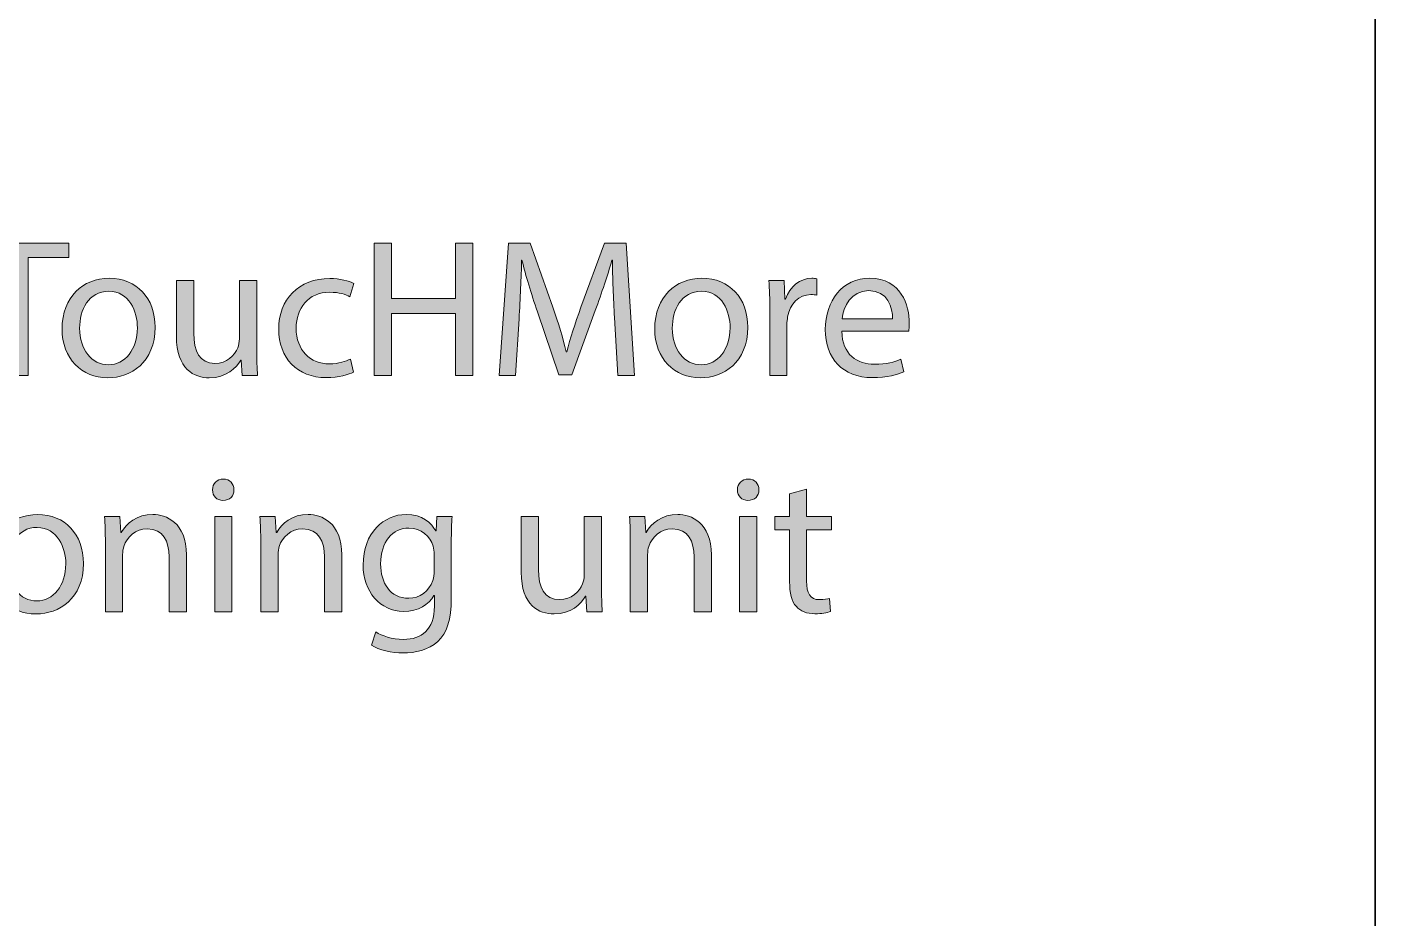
# Model space of a CAD drawing. Header units: inches. Extents: x 8 to 595, y -723 to -313.
# Drawn here: x 185.02 to 214, y -612.67 to -593.5 of the extents above; entities that cross this region are included whole.
import ezdxf

# ---------------------------------------------------------------- set-up
doc = ezdxf.new("R2010")
doc.units = ezdxf.units.IN
doc.header["$MEASUREMENT"] = 0
doc.layers.add('Layer 1', color=7, linetype='Continuous')

# ---------------------------------------------------------------- blocks, each defined once
blk = doc.blocks.new('block 14')
at = {"layer": 'Layer 1', "true_color": 0x00a550}
h = blk.add_hatch(color=114, dxfattribs=at)
h.dxf.hatch_style = 2
h.paths.add_polyline_path([(184.672, -598.462), (183.805, -598.462), (183.805, -598.149), (185.916, -598.149), (185.916, -598.462), (185.044, -598.462), (185.044, -601.001), (184.672, -601.001)])
h = blk.add_hatch(color=114, dxfattribs=at)
h.dxf.hatch_style = 2
h.paths.add_polyline_path([(192.855, -598.149), (192.855, -599.343), (194.234, -599.343), (194.234, -598.149), (194.607, -598.149), (194.607, -601.001), (194.234, -601.001), (194.234, -599.664), (192.855, -599.664), (192.855, -601.001), (192.486, -601.001), (192.486, -598.149)])
h = blk.add_hatch(color=114, dxfattribs=at)
h.dxf.hatch_style = 2
edge = h.paths.add_edge_path()
edge.add_spline(control_points=[(197.65, -599.748), (197.629, -599.351), (197.604, -598.873), (197.608, -598.517), (197.608, -598.517), (197.595, -598.517), (197.595, -598.517), (197.498, -598.851), (197.379, -599.207), (197.236, -599.6), (197.236, -599.6), (196.732, -600.984), (196.732, -600.984), (196.732, -600.984), (196.453, -600.984), (196.453, -600.984), (196.453, -600.984), (195.991, -599.626), (195.991, -599.626), (195.856, -599.224), (195.742, -598.856), (195.661, -598.517), (195.661, -598.517), (195.653, -598.517), (195.653, -598.517), (195.645, -598.873), (195.624, -599.351), (195.598, -599.778), (195.598, -599.778), (195.522, -601.001), (195.522, -601.001), (195.522, -601.001), (195.171, -601.001), (195.171, -601.001), (195.171, -601.001), (195.37, -598.149), (195.37, -598.149), (195.37, -598.149), (195.839, -598.149), (195.839, -598.149), (195.839, -598.149), (196.326, -599.529), (196.326, -599.529), (196.444, -599.88), (196.541, -600.193), (196.614, -600.489), (196.614, -600.489), (196.626, -600.489), (196.626, -600.489), (196.698, -600.201), (196.8, -599.888), (196.926, -599.529), (196.926, -599.529), (197.434, -598.149), (197.434, -598.149), (197.434, -598.149), (197.904, -598.149), (197.904, -598.149), (197.904, -598.149), (198.082, -601.001), (198.082, -601.001), (198.082, -601.001), (197.722, -601.001), (197.722, -601.001), (197.722, -601.001), (197.65, -599.748), (197.65, -599.748)], knot_values=[0, 0, 0, 0, 1, 1, 1, 2, 2, 2, 3, 3, 3, 4, 4, 4, 5, 5, 5, 6, 6, 6, 7, 7, 7, 8, 8, 8, 9, 9, 9, 10, 10, 10, 11, 11, 11, 12, 12, 12, 13, 13, 13, 14, 14, 14, 15, 15, 15, 16, 16, 16, 17, 17, 17, 18, 18, 18, 19, 19, 19, 20, 20, 20, 21, 21, 21, 22, 22, 22, 22], degree=3, periodic=1)
h = blk.add_hatch(color=114, dxfattribs=at)
h.dxf.hatch_style = 2
edge = h.paths.add_edge_path()
edge.add_spline(control_points=[(187.774, -599.96), (187.774, -600.717), (187.249, -601.047), (186.754, -601.047), (186.2, -601.047), (185.773, -600.641), (185.773, -599.994), (185.773, -599.308), (186.221, -598.906), (186.788, -598.906), (187.376, -598.906), (187.774, -599.334), (187.774, -599.96)], knot_values=[0, 0, 0, 0, 1, 1, 1, 2, 2, 2, 3, 3, 3, 4, 4, 4, 4], degree=3, periodic=1)
edge = h.paths.add_edge_path()
edge.add_spline(control_points=[(186.15, -599.981), (186.15, -600.43), (186.407, -600.768), (186.771, -600.768), (187.127, -600.768), (187.393, -600.434), (187.393, -599.973), (187.393, -599.626), (187.22, -599.186), (186.78, -599.186), (186.34, -599.186), (186.15, -599.592), (186.15, -599.981)], knot_values=[0, 0, 0, 0, 1, 1, 1, 2, 2, 2, 3, 3, 3, 4, 4, 4, 4], degree=3, periodic=1)
h = blk.add_hatch(color=114, dxfattribs=at)
h.dxf.hatch_style = 2
edge = h.paths.add_edge_path()
edge.add_spline(control_points=[(189.958, -600.442), (189.958, -600.654), (189.963, -600.84), (189.976, -601.001), (189.976, -601.001), (189.646, -601.001), (189.646, -601.001), (189.646, -601.001), (189.624, -600.667), (189.624, -600.667), (189.624, -600.667), (189.616, -600.667), (189.616, -600.667), (189.518, -600.832), (189.302, -601.047), (188.939, -601.047), (188.617, -601.047), (188.232, -600.87), (188.232, -600.15), (188.232, -600.15), (188.232, -598.953), (188.232, -598.953), (188.232, -598.953), (188.605, -598.953), (188.605, -598.953), (188.605, -598.953), (188.605, -600.087), (188.605, -600.087), (188.605, -600.476), (188.723, -600.739), (189.061, -600.739), (189.311, -600.739), (189.484, -600.565), (189.552, -600.4), (189.573, -600.345), (189.586, -600.278), (189.586, -600.21), (189.586, -600.21), (189.586, -598.953), (189.586, -598.953), (189.586, -598.953), (189.958, -598.953), (189.958, -598.953), (189.958, -598.953), (189.958, -600.442), (189.958, -600.442)], knot_values=[0, 0, 0, 0, 1, 1, 1, 2, 2, 2, 3, 3, 3, 4, 4, 4, 5, 5, 5, 6, 6, 6, 7, 7, 7, 8, 8, 8, 9, 9, 9, 10, 10, 10, 11, 11, 11, 12, 12, 12, 13, 13, 13, 14, 14, 14, 15, 15, 15, 15], degree=3, periodic=1)
h = blk.add_hatch(color=114, dxfattribs=at)
h.dxf.hatch_style = 2
edge = h.paths.add_edge_path()
edge.add_spline(control_points=[(192.037, -600.925), (191.94, -600.976), (191.724, -601.043), (191.449, -601.043), (190.831, -601.043), (190.43, -600.624), (190.43, -599.998), (190.43, -599.368), (190.861, -598.911), (191.529, -598.911), (191.749, -598.911), (191.944, -598.966), (192.045, -599.017), (192.045, -599.017), (191.961, -599.304), (191.961, -599.304), (191.873, -599.254), (191.733, -599.207), (191.529, -599.207), (191.06, -599.207), (190.806, -599.554), (190.806, -599.981), (190.806, -600.455), (191.11, -600.747), (191.517, -600.747), (191.729, -600.747), (191.868, -600.692), (191.974, -600.646), (191.974, -600.646), (192.037, -600.925), (192.037, -600.925)], knot_values=[0, 0, 0, 0, 1, 1, 1, 2, 2, 2, 3, 3, 3, 4, 4, 4, 5, 5, 5, 6, 6, 6, 7, 7, 7, 8, 8, 8, 9, 9, 9, 10, 10, 10, 10], degree=3, periodic=1)
h = blk.add_hatch(color=114, dxfattribs=at)
h.dxf.hatch_style = 2
edge = h.paths.add_edge_path()
edge.add_spline(control_points=[(200.516, -599.96), (200.516, -600.717), (199.992, -601.047), (199.497, -601.047), (198.943, -601.047), (198.515, -600.641), (198.515, -599.994), (198.515, -599.308), (198.963, -598.906), (199.53, -598.906), (200.119, -598.906), (200.516, -599.334), (200.516, -599.96)], knot_values=[0, 0, 0, 0, 1, 1, 1, 2, 2, 2, 3, 3, 3, 4, 4, 4, 4], degree=3, periodic=1)
edge = h.paths.add_edge_path()
edge.add_spline(control_points=[(198.892, -599.981), (198.892, -600.43), (199.15, -600.768), (199.514, -600.768), (199.869, -600.768), (200.135, -600.434), (200.135, -599.973), (200.135, -599.626), (199.962, -599.186), (199.522, -599.186), (199.082, -599.186), (198.892, -599.592), (198.892, -599.981)], knot_values=[0, 0, 0, 0, 1, 1, 1, 2, 2, 2, 3, 3, 3, 4, 4, 4, 4], degree=3, periodic=1)
h = blk.add_hatch(color=114, dxfattribs=at)
h.dxf.hatch_style = 2
edge = h.paths.add_edge_path()
edge.add_spline(control_points=[(200.988, -599.592), (200.988, -599.351), (200.983, -599.143), (200.97, -598.953), (200.97, -598.953), (201.296, -598.953), (201.296, -598.953), (201.296, -598.953), (201.309, -599.355), (201.309, -599.355), (201.309, -599.355), (201.326, -599.355), (201.326, -599.355), (201.419, -599.08), (201.643, -598.906), (201.893, -598.906), (201.935, -598.906), (201.965, -598.911), (201.998, -598.919), (201.998, -598.919), (201.998, -599.27), (201.998, -599.27), (201.96, -599.262), (201.923, -599.258), (201.872, -599.258), (201.609, -599.258), (201.423, -599.457), (201.372, -599.736), (201.364, -599.787), (201.355, -599.846), (201.355, -599.909), (201.355, -599.909), (201.355, -601.001), (201.355, -601.001), (201.355, -601.001), (200.988, -601.001), (200.988, -601.001), (200.988, -601.001), (200.988, -599.592), (200.988, -599.592)], knot_values=[0, 0, 0, 0, 1, 1, 1, 2, 2, 2, 3, 3, 3, 4, 4, 4, 5, 5, 5, 6, 6, 6, 7, 7, 7, 8, 8, 8, 9, 9, 9, 10, 10, 10, 11, 11, 11, 12, 12, 12, 13, 13, 13, 13], degree=3, periodic=1)
h = blk.add_hatch(color=114, dxfattribs=at)
h.dxf.hatch_style = 2
edge = h.paths.add_edge_path()
edge.add_spline(control_points=[(202.536, -600.045), (202.545, -600.548), (202.867, -600.755), (203.239, -600.755), (203.505, -600.755), (203.666, -600.709), (203.806, -600.65), (203.806, -600.65), (203.869, -600.916), (203.869, -600.916), (203.738, -600.976), (203.514, -601.043), (203.188, -601.043), (202.558, -601.043), (202.181, -600.628), (202.181, -600.011), (202.181, -599.393), (202.545, -598.906), (203.141, -598.906), (203.81, -598.906), (203.988, -599.495), (203.988, -599.871), (203.988, -599.948), (203.979, -600.007), (203.975, -600.045), (203.975, -600.045), (202.536, -600.045), (202.536, -600.045)], knot_values=[0, 0, 0, 0, 1, 1, 1, 2, 2, 2, 3, 3, 3, 4, 4, 4, 5, 5, 5, 6, 6, 6, 7, 7, 7, 8, 8, 8, 9, 9, 9, 9], degree=3, periodic=1)
edge = h.paths.add_edge_path()
edge.add_spline(control_points=[(203.628, -599.778), (203.632, -599.541), (203.531, -599.173), (203.112, -599.173), (202.736, -599.173), (202.57, -599.52), (202.541, -599.778), (202.541, -599.778), (203.628, -599.778), (203.628, -599.778)], knot_values=[0, 0, 0, 0, 1, 1, 1, 2, 2, 2, 3, 3, 3, 3], degree=3, periodic=1)
h = blk.add_hatch(color=114, dxfattribs=at)
h.dxf.hatch_style = 2
edge = h.paths.add_edge_path()
edge.add_spline(control_points=[(189.468, -603.457), (189.472, -603.585), (189.379, -603.686), (189.231, -603.686), (189.1, -603.686), (189.007, -603.585), (189.007, -603.457), (189.007, -603.326), (189.104, -603.225), (189.24, -603.225), (189.379, -603.225), (189.468, -603.326), (189.468, -603.457)], knot_values=[0, 0, 0, 0, 1, 1, 1, 2, 2, 2, 3, 3, 3, 4, 4, 4, 4], degree=3, periodic=1)
h.paths.add_polyline_path([(189.054, -606.081), (189.054, -604.033), (189.426, -604.033), (189.426, -606.081)])
h = blk.add_hatch(color=114, dxfattribs=at)
h.dxf.hatch_style = 2
edge = h.paths.add_edge_path()
edge.add_spline(control_points=[(200.754, -603.457), (200.758, -603.585), (200.665, -603.686), (200.517, -603.686), (200.386, -603.686), (200.293, -603.585), (200.293, -603.457), (200.293, -603.326), (200.39, -603.225), (200.526, -603.225), (200.665, -603.225), (200.754, -603.326), (200.754, -603.457)], knot_values=[0, 0, 0, 0, 1, 1, 1, 2, 2, 2, 3, 3, 3, 4, 4, 4, 4], degree=3, periodic=1)
h.paths.add_polyline_path([(200.34, -606.081), (200.34, -604.033), (200.712, -604.033), (200.712, -606.081)])
h = blk.add_hatch(color=114, dxfattribs=at)
h.dxf.hatch_style = 2
edge = h.paths.add_edge_path()
edge.add_spline(control_points=[(201.779, -603.445), (201.779, -603.445), (201.779, -604.033), (201.779, -604.033), (201.779, -604.033), (202.312, -604.033), (202.312, -604.033), (202.312, -604.033), (202.312, -604.317), (202.312, -604.317), (202.312, -604.317), (201.779, -604.317), (201.779, -604.317), (201.779, -604.317), (201.779, -605.421), (201.779, -605.421), (201.779, -605.675), (201.85, -605.819), (202.058, -605.819), (202.155, -605.819), (202.227, -605.806), (202.273, -605.793), (202.273, -605.793), (202.29, -606.072), (202.29, -606.072), (202.219, -606.102), (202.104, -606.123), (201.96, -606.123), (201.787, -606.123), (201.648, -606.068), (201.559, -605.967), (201.453, -605.857), (201.415, -605.675), (201.415, -605.434), (201.415, -605.434), (201.415, -604.317), (201.415, -604.317), (201.415, -604.317), (201.097, -604.317), (201.097, -604.317), (201.097, -604.317), (201.097, -604.033), (201.097, -604.033), (201.097, -604.033), (201.415, -604.033), (201.415, -604.033), (201.415, -604.033), (201.415, -603.542), (201.415, -603.542), (201.415, -603.542), (201.779, -603.445), (201.779, -603.445)], knot_values=[0, 0, 0, 0, 1, 1, 1, 2, 2, 2, 3, 3, 3, 4, 4, 4, 5, 5, 5, 6, 6, 6, 7, 7, 7, 8, 8, 8, 9, 9, 9, 10, 10, 10, 11, 11, 11, 12, 12, 12, 13, 13, 13, 14, 14, 14, 15, 15, 15, 16, 16, 16, 17, 17, 17, 17], degree=3, periodic=1)
h = blk.add_hatch(color=114, dxfattribs=at)
h.dxf.hatch_style = 2
edge = h.paths.add_edge_path()
edge.add_spline(control_points=[(186.234, -605.04), (186.234, -605.797), (185.709, -606.127), (185.214, -606.127), (184.659, -606.127), (184.232, -605.721), (184.232, -605.074), (184.232, -604.388), (184.681, -603.987), (185.248, -603.987), (185.835, -603.987), (186.234, -604.414), (186.234, -605.04)], knot_values=[0, 0, 0, 0, 1, 1, 1, 2, 2, 2, 3, 3, 3, 4, 4, 4, 4], degree=3, periodic=1)
edge = h.paths.add_edge_path()
edge.add_spline(control_points=[(184.609, -605.061), (184.609, -605.51), (184.867, -605.848), (185.23, -605.848), (185.586, -605.848), (185.853, -605.514), (185.853, -605.052), (185.853, -604.706), (185.679, -604.266), (185.239, -604.266), (184.799, -604.266), (184.609, -604.672), (184.609, -605.061)], knot_values=[0, 0, 0, 0, 1, 1, 1, 2, 2, 2, 3, 3, 3, 4, 4, 4, 4], degree=3, periodic=1)
h = blk.add_hatch(color=114, dxfattribs=at)
h.dxf.hatch_style = 2
edge = h.paths.add_edge_path()
edge.add_spline(control_points=[(186.704, -604.587), (186.704, -604.376), (186.7, -604.202), (186.687, -604.033), (186.687, -604.033), (187.017, -604.033), (187.017, -604.033), (187.017, -604.033), (187.038, -604.372), (187.038, -604.372), (187.038, -604.372), (187.047, -604.372), (187.047, -604.372), (187.149, -604.177), (187.386, -603.987), (187.724, -603.987), (188.007, -603.987), (188.447, -604.156), (188.447, -604.858), (188.447, -604.858), (188.447, -606.081), (188.447, -606.081), (188.447, -606.081), (188.075, -606.081), (188.075, -606.081), (188.075, -606.081), (188.075, -604.9), (188.075, -604.9), (188.075, -604.57), (187.952, -604.295), (187.601, -604.295), (187.356, -604.295), (187.165, -604.469), (187.102, -604.676), (187.085, -604.722), (187.076, -604.786), (187.076, -604.85), (187.076, -604.85), (187.076, -606.081), (187.076, -606.081), (187.076, -606.081), (186.704, -606.081), (186.704, -606.081), (186.704, -606.081), (186.704, -604.587), (186.704, -604.587)], knot_values=[0, 0, 0, 0, 1, 1, 1, 2, 2, 2, 3, 3, 3, 4, 4, 4, 5, 5, 5, 6, 6, 6, 7, 7, 7, 8, 8, 8, 9, 9, 9, 10, 10, 10, 11, 11, 11, 12, 12, 12, 13, 13, 13, 14, 14, 14, 15, 15, 15, 15], degree=3, periodic=1)
h = blk.add_hatch(color=114, dxfattribs=at)
h.dxf.hatch_style = 2
edge = h.paths.add_edge_path()
edge.add_spline(control_points=[(190.045, -604.587), (190.045, -604.376), (190.04, -604.202), (190.027, -604.033), (190.027, -604.033), (190.357, -604.033), (190.357, -604.033), (190.357, -604.033), (190.379, -604.372), (190.379, -604.372), (190.379, -604.372), (190.387, -604.372), (190.387, -604.372), (190.488, -604.177), (190.725, -603.987), (191.064, -603.987), (191.347, -603.987), (191.787, -604.156), (191.787, -604.858), (191.787, -604.858), (191.787, -606.081), (191.787, -606.081), (191.787, -606.081), (191.415, -606.081), (191.415, -606.081), (191.415, -606.081), (191.415, -604.9), (191.415, -604.9), (191.415, -604.57), (191.292, -604.295), (190.941, -604.295), (190.696, -604.295), (190.506, -604.469), (190.442, -604.676), (190.425, -604.722), (190.417, -604.786), (190.417, -604.85), (190.417, -604.85), (190.417, -606.081), (190.417, -606.081), (190.417, -606.081), (190.045, -606.081), (190.045, -606.081), (190.045, -606.081), (190.045, -604.587), (190.045, -604.587)], knot_values=[0, 0, 0, 0, 1, 1, 1, 2, 2, 2, 3, 3, 3, 4, 4, 4, 5, 5, 5, 6, 6, 6, 7, 7, 7, 8, 8, 8, 9, 9, 9, 10, 10, 10, 11, 11, 11, 12, 12, 12, 13, 13, 13, 14, 14, 14, 15, 15, 15, 15], degree=3, periodic=1)
h = blk.add_hatch(color=114, dxfattribs=at)
h.dxf.hatch_style = 2
edge = h.paths.add_edge_path()
edge.add_spline(control_points=[(194.158, -604.033), (194.149, -604.181), (194.141, -604.346), (194.141, -604.596), (194.141, -604.596), (194.141, -605.785), (194.141, -605.785), (194.141, -606.254), (194.048, -606.542), (193.849, -606.72), (193.65, -606.906), (193.362, -606.965), (193.104, -606.965), (192.859, -606.965), (192.588, -606.906), (192.423, -606.796), (192.423, -606.796), (192.516, -606.513), (192.516, -606.513), (192.652, -606.597), (192.863, -606.673), (193.117, -606.673), (193.498, -606.673), (193.777, -606.474), (193.777, -605.958), (193.777, -605.958), (193.777, -605.73), (193.777, -605.73), (193.777, -605.73), (193.769, -605.73), (193.769, -605.73), (193.654, -605.92), (193.435, -606.072), (193.117, -606.072), (192.609, -606.072), (192.245, -605.641), (192.245, -605.074), (192.245, -604.38), (192.698, -603.987), (193.168, -603.987), (193.523, -603.987), (193.718, -604.173), (193.807, -604.342), (193.807, -604.342), (193.815, -604.342), (193.815, -604.342), (193.815, -604.342), (193.832, -604.033), (193.832, -604.033), (193.832, -604.033), (194.158, -604.033), (194.158, -604.033)], knot_values=[0, 0, 0, 0, 1, 1, 1, 2, 2, 2, 3, 3, 3, 4, 4, 4, 5, 5, 5, 6, 6, 6, 7, 7, 7, 8, 8, 8, 9, 9, 9, 10, 10, 10, 11, 11, 11, 12, 12, 12, 13, 13, 13, 14, 14, 14, 15, 15, 15, 16, 16, 16, 17, 17, 17, 17], degree=3, periodic=1)
edge = h.paths.add_edge_path()
edge.add_spline(control_points=[(193.773, -604.841), (193.773, -604.778), (193.769, -604.722), (193.751, -604.672), (193.684, -604.456), (193.502, -604.278), (193.231, -604.278), (192.876, -604.278), (192.622, -604.579), (192.622, -605.052), (192.622, -605.455), (192.825, -605.789), (193.227, -605.789), (193.455, -605.789), (193.663, -605.645), (193.743, -605.408), (193.765, -605.345), (193.773, -605.273), (193.773, -605.209), (193.773, -605.209), (193.773, -604.841), (193.773, -604.841)], knot_values=[0, 0, 0, 0, 1, 1, 1, 2, 2, 2, 3, 3, 3, 4, 4, 4, 5, 5, 5, 6, 6, 6, 7, 7, 7, 7], degree=3, periodic=1)
h = blk.add_hatch(color=114, dxfattribs=at)
h.dxf.hatch_style = 2
edge = h.paths.add_edge_path()
edge.add_spline(control_points=[(197.371, -605.522), (197.371, -605.734), (197.375, -605.92), (197.388, -606.081), (197.388, -606.081), (197.058, -606.081), (197.058, -606.081), (197.058, -606.081), (197.037, -605.747), (197.037, -605.747), (197.037, -605.747), (197.028, -605.747), (197.028, -605.747), (196.931, -605.912), (196.715, -606.127), (196.351, -606.127), (196.029, -606.127), (195.645, -605.95), (195.645, -605.23), (195.645, -605.23), (195.645, -604.033), (195.645, -604.033), (195.645, -604.033), (196.017, -604.033), (196.017, -604.033), (196.017, -604.033), (196.017, -605.167), (196.017, -605.167), (196.017, -605.556), (196.135, -605.819), (196.474, -605.819), (196.723, -605.819), (196.897, -605.645), (196.964, -605.48), (196.986, -605.425), (196.999, -605.357), (196.999, -605.289), (196.999, -605.289), (196.999, -604.033), (196.999, -604.033), (196.999, -604.033), (197.371, -604.033), (197.371, -604.033), (197.371, -604.033), (197.371, -605.522), (197.371, -605.522)], knot_values=[0, 0, 0, 0, 1, 1, 1, 2, 2, 2, 3, 3, 3, 4, 4, 4, 5, 5, 5, 6, 6, 6, 7, 7, 7, 8, 8, 8, 9, 9, 9, 10, 10, 10, 11, 11, 11, 12, 12, 12, 13, 13, 13, 14, 14, 14, 15, 15, 15, 15], degree=3, periodic=1)
h = blk.add_hatch(color=114, dxfattribs=at)
h.dxf.hatch_style = 2
edge = h.paths.add_edge_path()
edge.add_spline(control_points=[(197.99, -604.587), (197.99, -604.376), (197.986, -604.202), (197.973, -604.033), (197.973, -604.033), (198.303, -604.033), (198.303, -604.033), (198.303, -604.033), (198.325, -604.372), (198.325, -604.372), (198.325, -604.372), (198.333, -604.372), (198.333, -604.372), (198.434, -604.177), (198.671, -603.987), (199.009, -603.987), (199.293, -603.987), (199.733, -604.156), (199.733, -604.858), (199.733, -604.858), (199.733, -606.081), (199.733, -606.081), (199.733, -606.081), (199.361, -606.081), (199.361, -606.081), (199.361, -606.081), (199.361, -604.9), (199.361, -604.9), (199.361, -604.57), (199.238, -604.295), (198.887, -604.295), (198.641, -604.295), (198.451, -604.469), (198.388, -604.676), (198.371, -604.722), (198.362, -604.786), (198.362, -604.85), (198.362, -604.85), (198.362, -606.081), (198.362, -606.081), (198.362, -606.081), (197.99, -606.081), (197.99, -606.081), (197.99, -606.081), (197.99, -604.587), (197.99, -604.587)], knot_values=[0, 0, 0, 0, 1, 1, 1, 2, 2, 2, 3, 3, 3, 4, 4, 4, 5, 5, 5, 6, 6, 6, 7, 7, 7, 8, 8, 8, 9, 9, 9, 10, 10, 10, 11, 11, 11, 12, 12, 12, 13, 13, 13, 14, 14, 14, 15, 15, 15, 15], degree=3, periodic=1)
at = {"layer": 'Layer 1', "lineweight": 0}
for points in [[(184.672, -598.462), (183.805, -598.462), (183.805, -598.149), (185.916, -598.149), (185.916, -598.462), (185.044, -598.462), (185.044, -601.001), (184.672, -601.001), (184.672, -598.462)], [(192.855, -598.149), (192.855, -599.343), (194.234, -599.343), (194.234, -598.149), (194.607, -598.149), (194.607, -601.001), (194.234, -601.001), (194.234, -599.664), (192.855, -599.664), (192.855, -601.001), (192.486, -601.001), (192.486, -598.149), (192.855, -598.149)], [(189.054, -606.081), (189.054, -604.033), (189.426, -604.033), (189.426, -606.081), (189.054, -606.081)], [(200.34, -606.081), (200.34, -604.033), (200.712, -604.033), (200.712, -606.081), (200.34, -606.081)]]:
    blk.add_lwpolyline(points, dxfattribs=at)
for points, knots in [([(197.65, -599.748), (197.629, -599.351), (197.604, -598.873), (197.608, -598.517), (197.608, -598.517), (197.595, -598.517), (197.595, -598.517), (197.498, -598.851), (197.379, -599.207), (197.236, -599.6), (197.236, -599.6), (196.732, -600.984), (196.732, -600.984), (196.732, -600.984), (196.453, -600.984), (196.453, -600.984), (196.453, -600.984), (195.991, -599.626), (195.991, -599.626), (195.856, -599.224), (195.742, -598.856), (195.661, -598.517), (195.661, -598.517), (195.653, -598.517), (195.653, -598.517), (195.645, -598.873), (195.624, -599.351), (195.598, -599.778), (195.598, -599.778), (195.522, -601.001), (195.522, -601.001), (195.522, -601.001), (195.171, -601.001), (195.171, -601.001), (195.171, -601.001), (195.37, -598.149), (195.37, -598.149), (195.37, -598.149), (195.839, -598.149), (195.839, -598.149), (195.839, -598.149), (196.326, -599.529), (196.326, -599.529), (196.444, -599.88), (196.541, -600.193), (196.614, -600.489), (196.614, -600.489), (196.626, -600.489), (196.626, -600.489), (196.698, -600.201), (196.8, -599.888), (196.926, -599.529), (196.926, -599.529), (197.434, -598.149), (197.434, -598.149), (197.434, -598.149), (197.904, -598.149), (197.904, -598.149), (197.904, -598.149), (198.082, -601.001), (198.082, -601.001), (198.082, -601.001), (197.722, -601.001), (197.722, -601.001), (197.722, -601.001), (197.65, -599.748), (197.65, -599.748)], [0, 0, 0, 0, 1, 1, 1, 2, 2, 2, 3, 3, 3, 4, 4, 4, 5, 5, 5, 6, 6, 6, 7, 7, 7, 8, 8, 8, 9, 9, 9, 10, 10, 10, 11, 11, 11, 12, 12, 12, 13, 13, 13, 14, 14, 14, 15, 15, 15, 16, 16, 16, 17, 17, 17, 18, 18, 18, 19, 19, 19, 20, 20, 20, 21, 21, 21, 22, 22, 22, 22]), ([(187.774, -599.96), (187.774, -600.717), (187.249, -601.047), (186.754, -601.047), (186.2, -601.047), (185.773, -600.641), (185.773, -599.994), (185.773, -599.308), (186.221, -598.906), (186.788, -598.906), (187.376, -598.906), (187.774, -599.334), (187.774, -599.96)], [0, 0, 0, 0, 1, 1, 1, 2, 2, 2, 3, 3, 3, 4, 4, 4, 4]), ([(189.958, -600.442), (189.958, -600.654), (189.963, -600.84), (189.976, -601.001), (189.976, -601.001), (189.646, -601.001), (189.646, -601.001), (189.646, -601.001), (189.624, -600.667), (189.624, -600.667), (189.624, -600.667), (189.616, -600.667), (189.616, -600.667), (189.518, -600.832), (189.302, -601.047), (188.939, -601.047), (188.617, -601.047), (188.232, -600.87), (188.232, -600.15), (188.232, -600.15), (188.232, -598.953), (188.232, -598.953), (188.232, -598.953), (188.605, -598.953), (188.605, -598.953), (188.605, -598.953), (188.605, -600.087), (188.605, -600.087), (188.605, -600.476), (188.723, -600.739), (189.061, -600.739), (189.311, -600.739), (189.484, -600.565), (189.552, -600.4), (189.573, -600.345), (189.586, -600.278), (189.586, -600.21), (189.586, -600.21), (189.586, -598.953), (189.586, -598.953), (189.586, -598.953), (189.958, -598.953), (189.958, -598.953), (189.958, -598.953), (189.958, -600.442), (189.958, -600.442)], [0, 0, 0, 0, 1, 1, 1, 2, 2, 2, 3, 3, 3, 4, 4, 4, 5, 5, 5, 6, 6, 6, 7, 7, 7, 8, 8, 8, 9, 9, 9, 10, 10, 10, 11, 11, 11, 12, 12, 12, 13, 13, 13, 14, 14, 14, 15, 15, 15, 15]), ([(192.037, -600.925), (191.94, -600.976), (191.724, -601.043), (191.449, -601.043), (190.831, -601.043), (190.43, -600.624), (190.43, -599.998), (190.43, -599.368), (190.861, -598.911), (191.529, -598.911), (191.749, -598.911), (191.944, -598.966), (192.045, -599.017), (192.045, -599.017), (191.961, -599.304), (191.961, -599.304), (191.873, -599.254), (191.733, -599.207), (191.529, -599.207), (191.06, -599.207), (190.806, -599.554), (190.806, -599.981), (190.806, -600.455), (191.11, -600.747), (191.517, -600.747), (191.729, -600.747), (191.868, -600.692), (191.974, -600.646), (191.974, -600.646), (192.037, -600.925), (192.037, -600.925)], [0, 0, 0, 0, 1, 1, 1, 2, 2, 2, 3, 3, 3, 4, 4, 4, 5, 5, 5, 6, 6, 6, 7, 7, 7, 8, 8, 8, 9, 9, 9, 10, 10, 10, 10]), ([(200.516, -599.96), (200.516, -600.717), (199.992, -601.047), (199.497, -601.047), (198.943, -601.047), (198.515, -600.641), (198.515, -599.994), (198.515, -599.308), (198.963, -598.906), (199.53, -598.906), (200.119, -598.906), (200.516, -599.334), (200.516, -599.96)], [0, 0, 0, 0, 1, 1, 1, 2, 2, 2, 3, 3, 3, 4, 4, 4, 4]), ([(200.988, -599.592), (200.988, -599.351), (200.983, -599.143), (200.97, -598.953), (200.97, -598.953), (201.296, -598.953), (201.296, -598.953), (201.296, -598.953), (201.309, -599.355), (201.309, -599.355), (201.309, -599.355), (201.326, -599.355), (201.326, -599.355), (201.419, -599.08), (201.643, -598.906), (201.893, -598.906), (201.935, -598.906), (201.965, -598.911), (201.998, -598.919), (201.998, -598.919), (201.998, -599.27), (201.998, -599.27), (201.96, -599.262), (201.923, -599.258), (201.872, -599.258), (201.609, -599.258), (201.423, -599.457), (201.372, -599.736), (201.364, -599.787), (201.355, -599.846), (201.355, -599.909), (201.355, -599.909), (201.355, -601.001), (201.355, -601.001), (201.355, -601.001), (200.988, -601.001), (200.988, -601.001), (200.988, -601.001), (200.988, -599.592), (200.988, -599.592)], [0, 0, 0, 0, 1, 1, 1, 2, 2, 2, 3, 3, 3, 4, 4, 4, 5, 5, 5, 6, 6, 6, 7, 7, 7, 8, 8, 8, 9, 9, 9, 10, 10, 10, 11, 11, 11, 12, 12, 12, 13, 13, 13, 13]), ([(202.536, -600.045), (202.545, -600.548), (202.867, -600.755), (203.239, -600.755), (203.505, -600.755), (203.666, -600.709), (203.806, -600.65), (203.806, -600.65), (203.869, -600.916), (203.869, -600.916), (203.738, -600.976), (203.514, -601.043), (203.188, -601.043), (202.558, -601.043), (202.181, -600.628), (202.181, -600.011), (202.181, -599.393), (202.545, -598.906), (203.141, -598.906), (203.81, -598.906), (203.988, -599.495), (203.988, -599.871), (203.988, -599.948), (203.979, -600.007), (203.975, -600.045), (203.975, -600.045), (202.536, -600.045), (202.536, -600.045)], [0, 0, 0, 0, 1, 1, 1, 2, 2, 2, 3, 3, 3, 4, 4, 4, 5, 5, 5, 6, 6, 6, 7, 7, 7, 8, 8, 8, 9, 9, 9, 9]), ([(186.15, -599.981), (186.15, -600.43), (186.407, -600.768), (186.771, -600.768), (187.127, -600.768), (187.393, -600.434), (187.393, -599.973), (187.393, -599.626), (187.22, -599.186), (186.78, -599.186), (186.34, -599.186), (186.15, -599.592), (186.15, -599.981)], [0, 0, 0, 0, 1, 1, 1, 2, 2, 2, 3, 3, 3, 4, 4, 4, 4]), ([(198.892, -599.981), (198.892, -600.43), (199.15, -600.768), (199.514, -600.768), (199.869, -600.768), (200.135, -600.434), (200.135, -599.973), (200.135, -599.626), (199.962, -599.186), (199.522, -599.186), (199.082, -599.186), (198.892, -599.592), (198.892, -599.981)], [0, 0, 0, 0, 1, 1, 1, 2, 2, 2, 3, 3, 3, 4, 4, 4, 4]), ([(203.628, -599.778), (203.632, -599.541), (203.531, -599.173), (203.112, -599.173), (202.736, -599.173), (202.57, -599.52), (202.541, -599.778), (202.541, -599.778), (203.628, -599.778), (203.628, -599.778)], [0, 0, 0, 0, 1, 1, 1, 2, 2, 2, 3, 3, 3, 3]), ([(189.468, -603.457), (189.472, -603.585), (189.379, -603.686), (189.231, -603.686), (189.1, -603.686), (189.007, -603.585), (189.007, -603.457), (189.007, -603.326), (189.104, -603.225), (189.24, -603.225), (189.379, -603.225), (189.468, -603.326), (189.468, -603.457)], [0, 0, 0, 0, 1, 1, 1, 2, 2, 2, 3, 3, 3, 4, 4, 4, 4]), ([(200.754, -603.457), (200.758, -603.585), (200.665, -603.686), (200.517, -603.686), (200.386, -603.686), (200.293, -603.585), (200.293, -603.457), (200.293, -603.326), (200.39, -603.225), (200.526, -603.225), (200.665, -603.225), (200.754, -603.326), (200.754, -603.457)], [0, 0, 0, 0, 1, 1, 1, 2, 2, 2, 3, 3, 3, 4, 4, 4, 4]), ([(201.779, -603.445), (201.779, -603.445), (201.779, -604.033), (201.779, -604.033), (201.779, -604.033), (202.312, -604.033), (202.312, -604.033), (202.312, -604.033), (202.312, -604.317), (202.312, -604.317), (202.312, -604.317), (201.779, -604.317), (201.779, -604.317), (201.779, -604.317), (201.779, -605.421), (201.779, -605.421), (201.779, -605.675), (201.85, -605.819), (202.058, -605.819), (202.155, -605.819), (202.227, -605.806), (202.273, -605.793), (202.273, -605.793), (202.29, -606.072), (202.29, -606.072), (202.219, -606.102), (202.104, -606.123), (201.96, -606.123), (201.787, -606.123), (201.648, -606.068), (201.559, -605.967), (201.453, -605.857), (201.415, -605.675), (201.415, -605.434), (201.415, -605.434), (201.415, -604.317), (201.415, -604.317), (201.415, -604.317), (201.097, -604.317), (201.097, -604.317), (201.097, -604.317), (201.097, -604.033), (201.097, -604.033), (201.097, -604.033), (201.415, -604.033), (201.415, -604.033), (201.415, -604.033), (201.415, -603.542), (201.415, -603.542), (201.415, -603.542), (201.779, -603.445), (201.779, -603.445)], [0, 0, 0, 0, 1, 1, 1, 2, 2, 2, 3, 3, 3, 4, 4, 4, 5, 5, 5, 6, 6, 6, 7, 7, 7, 8, 8, 8, 9, 9, 9, 10, 10, 10, 11, 11, 11, 12, 12, 12, 13, 13, 13, 14, 14, 14, 15, 15, 15, 16, 16, 16, 17, 17, 17, 17]), ([(186.234, -605.04), (186.234, -605.797), (185.709, -606.127), (185.214, -606.127), (184.659, -606.127), (184.232, -605.721), (184.232, -605.074), (184.232, -604.388), (184.681, -603.987), (185.248, -603.987), (185.835, -603.987), (186.234, -604.414), (186.234, -605.04)], [0, 0, 0, 0, 1, 1, 1, 2, 2, 2, 3, 3, 3, 4, 4, 4, 4]), ([(184.609, -605.061), (184.609, -605.51), (184.867, -605.848), (185.23, -605.848), (185.586, -605.848), (185.853, -605.514), (185.853, -605.052), (185.853, -604.706), (185.679, -604.266), (185.239, -604.266), (184.799, -604.266), (184.609, -604.672), (184.609, -605.061)], [0, 0, 0, 0, 1, 1, 1, 2, 2, 2, 3, 3, 3, 4, 4, 4, 4]), ([(186.704, -604.587), (186.704, -604.376), (186.7, -604.202), (186.687, -604.033), (186.687, -604.033), (187.017, -604.033), (187.017, -604.033), (187.017, -604.033), (187.038, -604.372), (187.038, -604.372), (187.038, -604.372), (187.047, -604.372), (187.047, -604.372), (187.149, -604.177), (187.386, -603.987), (187.724, -603.987), (188.007, -603.987), (188.447, -604.156), (188.447, -604.858), (188.447, -604.858), (188.447, -606.081), (188.447, -606.081), (188.447, -606.081), (188.075, -606.081), (188.075, -606.081), (188.075, -606.081), (188.075, -604.9), (188.075, -604.9), (188.075, -604.57), (187.952, -604.295), (187.601, -604.295), (187.356, -604.295), (187.165, -604.469), (187.102, -604.676), (187.085, -604.722), (187.076, -604.786), (187.076, -604.85), (187.076, -604.85), (187.076, -606.081), (187.076, -606.081), (187.076, -606.081), (186.704, -606.081), (186.704, -606.081), (186.704, -606.081), (186.704, -604.587), (186.704, -604.587)], [0, 0, 0, 0, 1, 1, 1, 2, 2, 2, 3, 3, 3, 4, 4, 4, 5, 5, 5, 6, 6, 6, 7, 7, 7, 8, 8, 8, 9, 9, 9, 10, 10, 10, 11, 11, 11, 12, 12, 12, 13, 13, 13, 14, 14, 14, 15, 15, 15, 15]), ([(190.045, -604.587), (190.045, -604.376), (190.04, -604.202), (190.027, -604.033), (190.027, -604.033), (190.357, -604.033), (190.357, -604.033), (190.357, -604.033), (190.379, -604.372), (190.379, -604.372), (190.379, -604.372), (190.387, -604.372), (190.387, -604.372), (190.488, -604.177), (190.725, -603.987), (191.064, -603.987), (191.347, -603.987), (191.787, -604.156), (191.787, -604.858), (191.787, -604.858), (191.787, -606.081), (191.787, -606.081), (191.787, -606.081), (191.415, -606.081), (191.415, -606.081), (191.415, -606.081), (191.415, -604.9), (191.415, -604.9), (191.415, -604.57), (191.292, -604.295), (190.941, -604.295), (190.696, -604.295), (190.506, -604.469), (190.442, -604.676), (190.425, -604.722), (190.417, -604.786), (190.417, -604.85), (190.417, -604.85), (190.417, -606.081), (190.417, -606.081), (190.417, -606.081), (190.045, -606.081), (190.045, -606.081), (190.045, -606.081), (190.045, -604.587), (190.045, -604.587)], [0, 0, 0, 0, 1, 1, 1, 2, 2, 2, 3, 3, 3, 4, 4, 4, 5, 5, 5, 6, 6, 6, 7, 7, 7, 8, 8, 8, 9, 9, 9, 10, 10, 10, 11, 11, 11, 12, 12, 12, 13, 13, 13, 14, 14, 14, 15, 15, 15, 15]), ([(194.158, -604.033), (194.149, -604.181), (194.141, -604.346), (194.141, -604.596), (194.141, -604.596), (194.141, -605.785), (194.141, -605.785), (194.141, -606.254), (194.048, -606.542), (193.849, -606.72), (193.65, -606.906), (193.362, -606.965), (193.104, -606.965), (192.859, -606.965), (192.588, -606.906), (192.423, -606.796), (192.423, -606.796), (192.516, -606.513), (192.516, -606.513), (192.652, -606.597), (192.863, -606.673), (193.117, -606.673), (193.498, -606.673), (193.777, -606.474), (193.777, -605.958), (193.777, -605.958), (193.777, -605.73), (193.777, -605.73), (193.777, -605.73), (193.769, -605.73), (193.769, -605.73), (193.654, -605.92), (193.435, -606.072), (193.117, -606.072), (192.609, -606.072), (192.245, -605.641), (192.245, -605.074), (192.245, -604.38), (192.698, -603.987), (193.168, -603.987), (193.523, -603.987), (193.718, -604.173), (193.807, -604.342), (193.807, -604.342), (193.815, -604.342), (193.815, -604.342), (193.815, -604.342), (193.832, -604.033), (193.832, -604.033), (193.832, -604.033), (194.158, -604.033), (194.158, -604.033)], [0, 0, 0, 0, 1, 1, 1, 2, 2, 2, 3, 3, 3, 4, 4, 4, 5, 5, 5, 6, 6, 6, 7, 7, 7, 8, 8, 8, 9, 9, 9, 10, 10, 10, 11, 11, 11, 12, 12, 12, 13, 13, 13, 14, 14, 14, 15, 15, 15, 16, 16, 16, 17, 17, 17, 17]), ([(197.371, -605.522), (197.371, -605.734), (197.375, -605.92), (197.388, -606.081), (197.388, -606.081), (197.058, -606.081), (197.058, -606.081), (197.058, -606.081), (197.037, -605.747), (197.037, -605.747), (197.037, -605.747), (197.028, -605.747), (197.028, -605.747), (196.931, -605.912), (196.715, -606.127), (196.351, -606.127), (196.029, -606.127), (195.645, -605.95), (195.645, -605.23), (195.645, -605.23), (195.645, -604.033), (195.645, -604.033), (195.645, -604.033), (196.017, -604.033), (196.017, -604.033), (196.017, -604.033), (196.017, -605.167), (196.017, -605.167), (196.017, -605.556), (196.135, -605.819), (196.474, -605.819), (196.723, -605.819), (196.897, -605.645), (196.964, -605.48), (196.986, -605.425), (196.999, -605.357), (196.999, -605.289), (196.999, -605.289), (196.999, -604.033), (196.999, -604.033), (196.999, -604.033), (197.371, -604.033), (197.371, -604.033), (197.371, -604.033), (197.371, -605.522), (197.371, -605.522)], [0, 0, 0, 0, 1, 1, 1, 2, 2, 2, 3, 3, 3, 4, 4, 4, 5, 5, 5, 6, 6, 6, 7, 7, 7, 8, 8, 8, 9, 9, 9, 10, 10, 10, 11, 11, 11, 12, 12, 12, 13, 13, 13, 14, 14, 14, 15, 15, 15, 15]), ([(197.99, -604.587), (197.99, -604.376), (197.986, -604.202), (197.973, -604.033), (197.973, -604.033), (198.303, -604.033), (198.303, -604.033), (198.303, -604.033), (198.325, -604.372), (198.325, -604.372), (198.325, -604.372), (198.333, -604.372), (198.333, -604.372), (198.434, -604.177), (198.671, -603.987), (199.009, -603.987), (199.293, -603.987), (199.733, -604.156), (199.733, -604.858), (199.733, -604.858), (199.733, -606.081), (199.733, -606.081), (199.733, -606.081), (199.361, -606.081), (199.361, -606.081), (199.361, -606.081), (199.361, -604.9), (199.361, -604.9), (199.361, -604.57), (199.238, -604.295), (198.887, -604.295), (198.641, -604.295), (198.451, -604.469), (198.388, -604.676), (198.371, -604.722), (198.362, -604.786), (198.362, -604.85), (198.362, -604.85), (198.362, -606.081), (198.362, -606.081), (198.362, -606.081), (197.99, -606.081), (197.99, -606.081), (197.99, -606.081), (197.99, -604.587), (197.99, -604.587)], [0, 0, 0, 0, 1, 1, 1, 2, 2, 2, 3, 3, 3, 4, 4, 4, 5, 5, 5, 6, 6, 6, 7, 7, 7, 8, 8, 8, 9, 9, 9, 10, 10, 10, 11, 11, 11, 12, 12, 12, 13, 13, 13, 14, 14, 14, 15, 15, 15, 15]), ([(193.773, -604.841), (193.773, -604.778), (193.769, -604.722), (193.751, -604.672), (193.684, -604.456), (193.502, -604.278), (193.231, -604.278), (192.876, -604.278), (192.622, -604.579), (192.622, -605.052), (192.622, -605.455), (192.825, -605.789), (193.227, -605.789), (193.455, -605.789), (193.663, -605.645), (193.743, -605.408), (193.765, -605.345), (193.773, -605.273), (193.773, -605.209), (193.773, -605.209), (193.773, -604.841), (193.773, -604.841)], [0, 0, 0, 0, 1, 1, 1, 2, 2, 2, 3, 3, 3, 4, 4, 4, 5, 5, 5, 6, 6, 6, 7, 7, 7, 7])]:
    blk.add_open_spline(points, degree=3, knots=knots, dxfattribs=at)

msp = doc.modelspace()

# ---------------------------------------------------------------- linework, layer by layer
at = {"layer": 'Layer 1', "color": 179, "lineweight": 35, "true_color": 0x231f20}
msp.add_lwpolyline([(214, -544.001), (211, -544.001), (211, -537.001), (11, -537.001), (11, -544.001), (8, -544.001), (8, -643), (11, -643), (11, -650.001), (211, -650.001), (211, -643.001), (214, -643.001), (214, -544.001)], dxfattribs=at)

# ---------------------------------------------------------------- block references
at = {"layer": 'Layer 1'}
msp.add_blockref('block 14', (0, 0), dxfattribs=at)

doc.saveas('drawing.dxf')
